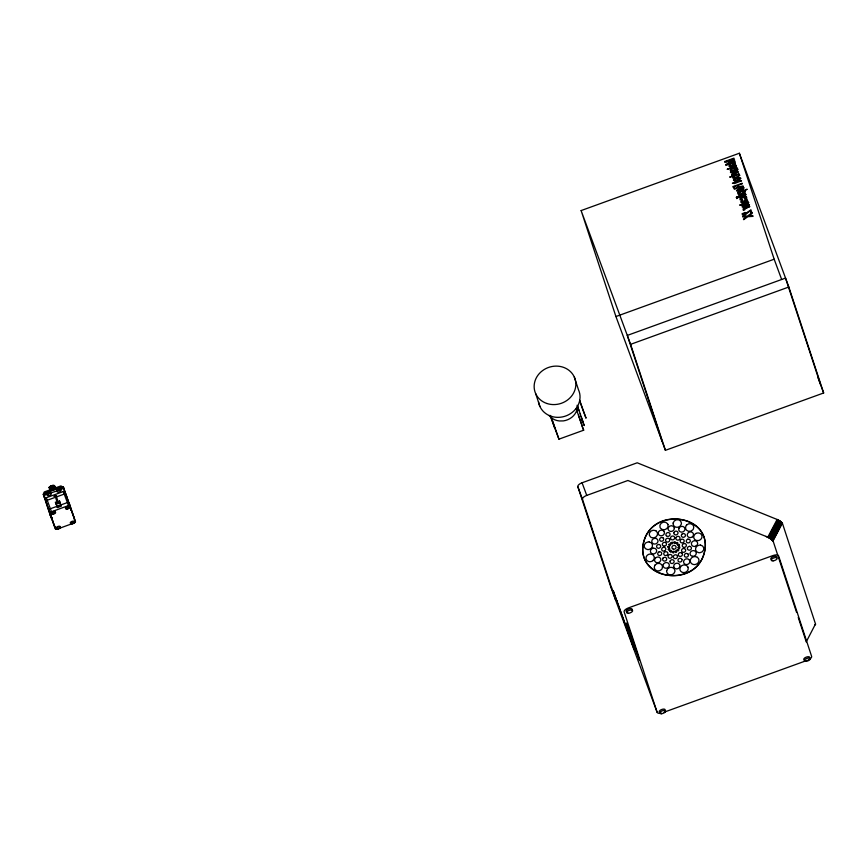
<?xml version="1.0" encoding="UTF-8"?>
<svg xmlns="http://www.w3.org/2000/svg" width="867" height="867" viewBox="0 0 867 867"><rect width="100%" height="100%" fill="white"/><g stroke="black" fill="none" stroke-linecap="round" stroke-linejoin="round"><path stroke-width="1.3" d="M52.421 518.087A2.102 0.9 -20.3 0 1 51.186 517.707L48.866 511.172L48.931 508.561M57.255 502.372L56.669 503.272L56.745 502.318M55.304 489.053L54.025 485.455L52.128 485.509L49.972 486.636L51.294 490.213L50.037 486.409M615.863 600.289A5.256 2.243 -20.3 0 1 615.505 599.801L582.494 499.316A5.256 2.243 -20.3 0 1 586.742 495.404L627.903 480.491L767.815 537.161L777.125 519.474L780.116 521.067L782.381 523.202L815.5 623.969L806.223 641.916A5.256 1.636 27.8 0 0 806.191 641.667L798.247 617.499M767.815 537.161L768.433 537.432L777.742 519.745M768.433 537.432L769.051 537.724L778.36 520.037M796.578 612.405L773.061 540.9L769.658 538.049L778.967 520.363M770.243 538.396L779.563 520.709M770.806 538.754L780.116 521.067M771.327 539.122L780.636 521.435M771.793 539.502L781.113 521.815M772.215 539.87L781.525 522.183M772.573 540.228L781.882 522.541M772.855 540.575L782.164 522.888M773.061 540.9L782.381 523.202M55.488 488.652L54.393 485.65L55.477 488.305M54.599 485.921L53.992 486.886M50.85 486.82L51.608 486.409M50.048 490.624L49.332 487.373L50.21 489.747M51.381 485.737L52.703 489.302L54.166 488.955M47.197 493.897A2.102 0.9 -20.3 0 0 48.097 493.865L58.024 490.549A2.102 0.9 -20.3 0 0 57.135 491.654L57.233 491.871A2.102 0.9 -20.3 0 0 59.259 491.914L59.769 491.708A2.102 0.9 -20.3 0 0 61.123 490.354L61.026 490.148A2.102 0.9 -20.3 0 0 60.018 489.898L58.858 487.893L61.189 487.048A2.102 0.9 -20.3 0 1 63.443 487.178L75.462 521.782A1.582 0.672 -20.3 0 1 74.183 522.953L57.179 529.119A1.582 0.672 -20.3 0 1 55.488 529.011L50.308 514.998A1.582 0.672 -20.3 0 0 50.741 515.28M50.47 490.798L49.148 487.221L49.972 486.636M58.468 501.7L59.043 502.47L57.211 502.513M58.132 490.494L57.374 488.424L48.975 491.47L49.722 493.529A2.102 0.9 -20.3 0 1 51.164 493.757L51.24 493.984A2.102 0.9 -20.3 0 1 49.798 495.328L49.278 495.523A2.102 0.9 -20.3 0 1 47.327 495.425L47.241 495.198A2.102 0.9 -20.3 0 1 48.205 494.092L45.821 494.634A2.102 0.9 -20.3 0 0 44.13 496.206L55.488 529.011M581.118 210.573L739.356 153.242L788.84 287.01L823.65 392.979L665.412 450.32L615.928 316.542L581.118 210.573L630.602 344.34L665.412 450.32M54.003 489.161L51.836 489.4L54.166 489.595M44.13 496.206L43.469 494.418A2.102 0.9 -20.3 0 1 45.16 492.846L47.49 492.012L48.238 494.071M59.595 488.565L63.334 487.211L64.331 489.888A1.582 0.672 -20.3 0 0 63.746 489.595M64.104 488.966A2.102 0.9 -20.3 0 0 61.85 488.836L59.617 489.953M45.019 498.904A1.582 0.672 -20.3 0 1 46.287 497.734L63.302 491.567A1.582 0.672 -20.3 0 1 64.992 491.676M54.513 497.615L47.219 500.259A1.582 0.672 -20.3 0 0 45.951 501.44L51.186 517.707M56.94 496.737L64.234 494.092A1.582 0.672 -20.3 0 1 65.925 494.201L71.213 510.295M60.148 502.806L61.297 506.176L57.341 507.607L56.192 504.236L60.148 502.806L59.346 500.638L59.856 502.318M56.864 506.22L60.82 504.789M57.656 506.1L50.362 508.745A1.582 0.672 -20.3 0 0 49.083 509.915L54.372 526.009A1.582 0.672 -20.3 0 0 55.12 526.302M60.083 505.223L67.366 502.578A1.582 0.672 -20.3 0 1 69.067 502.676L75.462 521.782M57.081 506.837L61.037 505.407M50.199 512.917A1.582 0.672 -20.3 0 1 51.478 511.747L68.482 505.58A1.582 0.672 -20.3 0 1 70.173 505.689M615.928 316.542L774.166 259.211L739.356 153.242M630.602 344.34L788.84 287.01M550.036 415.358L558.944 439.157L583.664 430.205L576.306 409.126M661.478 713.064A5.256 2.243 -20.3 0 1 657.143 712.338L610.845 587.176L577.834 486.69A5.256 2.243 -20.3 0 1 582.071 482.778L637.212 462.794L777.125 519.474M635.294 648.657L627.838 625.779L629.323 630.959M634.677 645.698L626.635 623.037L628.911 629.93M632.802 640.659L635.424 647.703L628.803 629.637M664.046 712.208L807.383 660.286M51.348 489.974L50.503 486.289M50.004 488.327L48.964 487.612M765.886 536.38L770.752 538.895L773.18 541.181M68.417 502.654L63.334 487.211L60.896 485.921L44.271 491.947L43.361 494.45L48.866 511.172M769.051 537.724L769.658 538.049M583.664 430.205L582.266 426.781M583.22 423.107L584.239 425.578L580.131 413.732M582.071 419.845L582.787 421.6L581.118 416.496M582.201 420.452L582.884 422.229M579.611 400.186L586.038 418.197L582.971 410.134M774.166 259.211L781.633 279.402M818.047 377.839L823.65 392.979M582.071 482.778L586.742 495.404M577.834 486.69L582.494 499.316M627.643 625.855L629.128 629.875M630.287 632.997L631.772 637.017M631.328 637.299L636.714 651.876L630.482 632.921M632.401 640.312L637.191 653.328M634.774 647.551L639.434 660.134L637.05 652.905M70.509 508.68L71.17 510.468L70.574 508.669M71.658 511.497L73.901 517.556M63.302 491.567L68.482 505.58M61.189 487.048L61.85 488.836M54.025 485.455L55.336 489.031M53.494 485.368L54.881 489.14M52.844 485.39L54.361 489.107M52.421 485.596L53.743 489.172M52.128 485.509L53.451 489.086M51.76 485.748L53.082 489.324M51.11 485.986L52.432 489.562M50.676 486.04L51.987 489.606M56.192 504.236L55.39 502.069L55.9 503.76M49.517 486.81L50.893 490.581M45.16 492.846L45.821 494.634M46.287 497.734L51.478 511.747M577.064 405.279L579.048 410.698M577.53 406.352L580.489 414.534M582.657 409.278L579.644 400.814M576.306 408.942L577.422 412.042M551.206 416.875L558.944 439.157M578.506 415.25L582.256 426.293M820.345 384.059L785.535 278.09L627.296 335.421L662.117 441.39M574.301 377.037L578.495 389.803A21.036 19.031 -18.2 0 1 564.493 416.409A21.036 19.031 -18.2 0 1 538.515 401.67M657.143 712.338L624.132 611.853A5.256 2.243 -20.3 0 1 628.369 607.93L772.974 555.541A5.256 2.243 -20.3 0 1 778.609 555.877L811.62 656.362A5.256 2.243 -20.3 0 1 808.64 659.744M634.828 647.031L635.251 648.31M636.085 650.868L636.508 652.147M629.16 630.699L631.436 637.592M550.621 415.792L554.62 427.951M535.698 393.672L539.892 406.439M58.858 487.893L59.357 488.11A2.102 0.9 -20.3 0 1 60.365 488.359M57.374 488.424L57.363 488.76A2.102 0.9 -20.3 0 0 56.68 489.335M56.583 497.149L57.84 500.985M55.596 497.506L57.276 502.622M49.722 493.529L49.636 493.258A2.102 0.9 -20.3 0 0 50.026 493.03M48.975 491.47L49.061 491.752A2.102 0.9 -20.3 0 1 49.961 491.719M47.49 492.012L47.577 492.283A2.102 0.9 -20.3 0 0 46.829 492.868M577.628 405.778A15.779 14.273 -18.2 0 1 563.355 420.907L559.28 420.961A15.779 14.273 -18.2 0 1 549.179 415.596M815.5 623.969A5.256 1.636 27.8 0 1 814.633 624.923M611.853 587.999A5.256 2.243 -20.3 0 1 610.845 587.176M616.957 600.723A5.256 2.243 -20.3 0 1 616.155 600.473M60.257 489.107A2.102 0.9 -20.3 0 1 59.574 489.682L57.58 490.332A2.102 0.9 -20.3 0 1 57.146 490.321M44.64 496.509A1.582 0.672 -20.3 0 0 44.358 497.127L43.361 494.45A1.582 0.672 -20.3 0 1 44.64 493.269L61.644 487.102A1.582 0.672 -20.3 0 1 63.334 487.211M51.521 516.309A2.102 0.9 -20.3 0 1 51.11 516.288M50.785 516.19A2.102 0.9 -20.3 0 1 50.535 515.919M74.345 518.769A1.582 0.672 -20.3 0 1 74.172 519.268M72.048 523.224A2.102 0.9 -20.3 0 1 70.335 522.595A2.102 0.9 -20.3 0 1 72.871 521.143A2.102 0.9 -20.3 0 1 74.139 522.021M73.879 522.313A2.102 0.9 -20.3 0 1 73.066 522.855M56.669 528.35A2.102 0.9 -20.3 0 1 57.959 526.453A2.102 0.9 -20.3 0 1 60.094 527.103M66.672 508.495A2.102 0.9 -20.3 0 1 65.816 507.303A2.102 0.9 -20.3 0 1 68.992 506.35A2.102 0.9 -20.3 0 1 68.2 508.04M51.543 513.394A2.102 0.9 -20.3 0 1 53.613 511.476A2.102 0.9 -20.3 0 1 54.968 512.581M54.61 512.863A2.102 0.9 -20.3 0 1 54.155 513.123M51.543 517.772A1.582 0.672 -20.3 0 1 51.24 517.523M627.34 611.939A3.154 1.344 -20.3 0 1 626.743 610.13A3.154 1.344 -20.3 0 1 630.938 608.612A3.154 1.344 -20.3 0 1 631.534 610.422M659.397 712.121A3.154 1.344 -20.3 0 1 662.128 709.347A3.154 1.344 -20.3 0 1 664.935 710.463M660.351 712.425A3.154 1.344 -20.3 0 1 659.798 712.327M771.381 559.453A3.154 1.344 -20.3 0 1 773.321 556.603A3.154 1.344 -20.3 0 1 776.518 557.589M803.991 659.733A3.154 1.344 -20.3 0 1 806.722 656.958A3.154 1.344 -20.3 0 1 809.529 658.075M729.83 165.749C730.415 168.068 736.657 159.257 735.162 164.979L736.365 165.434L730.252 167.19L728.844 166.02L730.729 164.535L729.83 165.749M741.632 201.653C742.217 203.973 748.449 195.162 746.964 200.884L748.156 201.339L742.054 203.095L740.635 201.924L742.52 200.44L741.632 201.653M745.913 197.286L744.525 198.608L745.815 198.521A2.493 1.062 -20.3 0 0 746.747 197.687C746.444 192.907 734.891 201.393 742.564 199.854L740.917 199.464L740.851 198.706L745.024 196.95A1.496 0.639 -20.3 0 1 745.815 197.112L745.913 197.286M54.166 496.347C56.615 495.957 58.013 495.317 54.166 496.347M667.85 546.871C669.443 550.404 670.7 543.923 667.85 546.871M666.69 570.584L666.615 571.591A4.205 3.804 -18.2 0 0 674.862 571.678L674.938 570.67A4.205 3.804 -18.2 0 0 666.69 570.584M669.855 551.163C671.448 554.696 672.716 548.215 669.855 551.163M673.16 522.974L673.085 523.982A4.205 3.804 -18.2 0 0 681.332 524.069L681.408 523.061A4.205 3.804 -18.2 0 0 673.16 522.974M672.348 551.965C673.93 555.498 675.198 549.006 672.348 551.965M673.908 532.772L673.876 533.281A2.102 1.907 -18.2 0 0 677.994 533.324L678.037 532.815A2.102 1.907 -18.2 0 0 673.908 532.772M673.637 542.417C675.23 545.95 676.498 539.458 673.637 542.417M674.689 537.724L674.645 538.234A2.102 1.907 -18.2 0 1 670.624 538.678L670.527 538.19A2.102 1.907 -18.2 0 1 672.478 536.044A2.102 1.907 -18.2 0 1 674.689 537.724M676.13 543.219C677.712 546.741 678.98 540.26 676.13 543.219M677.127 549.851C678.709 553.384 679.977 546.893 677.127 549.851M678.135 547.51C679.728 551.033 680.985 544.552 678.135 547.51M643.433 542.98C635.923 582.125 697.339 587.219 704.6 551.672C712.11 512.527 650.694 507.433 643.433 542.98M731.921 175.351L733.179 175.383L734.013 174.083L738.446 171.872L731.618 174.343L732.951 174.386L731.921 175.351M743.301 210.009L744.569 210.031L745.403 208.741L749.836 206.53L743.008 209.001L744.341 209.045L743.301 210.009M732.788 164.632C732.973 168.296 736.95 161.305 732.788 164.632M744.59 200.537C744.764 204.2 748.741 197.21 744.59 200.537M668.869 544.498C670.332 548.085 671.817 541.626 668.869 544.498M741.48 180.835L734.631 183.511L732.409 183.24L740.375 180.39L741.48 180.835M748.665 202.694L741.816 205.371L739.594 205.089L747.56 202.239L748.665 202.694M668.229 549.234C669.519 552.875 671.307 546.481 668.229 549.234M670.083 561.144L669.985 561.643A2.102 1.907 -18.2 0 0 674.06 562.065L674.158 561.567A2.102 1.907 -18.2 0 0 670.083 561.144M745.176 191.715L743.637 193.298L740.277 194.555A3.045 1.3 -20.3 0 1 738.662 194.641L737.936 193.818L738.749 192.853L737.687 192.702L747.202 189.255L743.875 191.011L745.176 191.715M671.015 542.775C672.098 546.492 674.223 540.174 671.015 542.775M675.046 551.347C676.065 555.075 678.287 548.778 675.046 551.347M677.821 544.931C678.774 548.67 681.104 542.406 677.821 544.931M737.08 170.387L735.931 171.503C744.991 164.676 720.672 174.603 735.194 172.36L734.49 170.203L737.08 170.387M743.127 188.811L741.979 189.916C751.039 183.1 726.719 193.027 741.252 190.773L740.537 188.627L743.127 188.811M645.059 538.039C630.027 575.872 689.796 590.622 702.974 556.614C717.995 518.78 658.237 504.03 645.059 538.039M678.926 528.339L678.72 529.076A3.154 2.85 -18.2 0 0 684.312 530.875L684.713 530.192A3.154 2.85 -18.2 0 0 683.001 526.54A3.154 2.85 -18.2 0 0 678.926 528.339M740.743 178.244C739.627 180.26 734.902 182.579 733.417 180.26A2.991 1.279 -20.3 0 1 734.132 179.198L738.857 177.291L740.743 178.244M749.456 204.785C748.34 206.79 743.626 209.11 742.13 206.801A2.991 1.279 -20.3 0 1 742.856 205.739L747.582 203.832L749.456 204.785M733.536 176.781C738.966 179.588 740.754 171.189 733.536 176.781M731.867 171.731L732.171 172.425L734.121 172.175L733.58 170.55L731.867 171.731M737.925 190.144L738.218 190.848L740.169 190.599L739.638 188.963L737.925 190.144M663.331 564.406L663.136 564.981A3.154 2.85 -18.2 0 0 668.999 566.519L669.27 565.793A3.154 2.85 -18.2 0 0 663.407 564.254L663.331 564.406M742.304 213.683L742.358 214.788L743.853 215.157A2.926 1.246 -20.3 0 0 745.36 214.799L749.988 210.703L750.692 212.849L751.776 212.458L750.887 209.76C749.272 211.277 740.429 216.967 745.197 212.491L742.304 213.683M739.714 175.232L737.806 176.944L733.655 178.158A2.742 1.17 -20.3 0 1 732.626 177.822L733.2 176.337L729.656 177.096L739.042 173.693L738.316 174.462L739.714 175.232M676.054 537.529L675.881 538.017A2.102 1.907 -18.2 0 0 679.479 539.469L679.793 539.036A2.102 1.907 -18.2 0 0 678.85 536.51A2.102 1.907 -18.2 0 0 676.054 537.529M744.135 191.975C737.947 197.6 737.535 190.025 744.135 191.975M739.746 178.526L736.343 180.434L734.425 179.978A1.658 0.704 -20.3 0 1 735.032 179.252L738.782 177.898L739.746 178.526M748.459 205.067L745.067 206.975L743.149 206.519A1.658 0.704 -20.3 0 1 743.756 205.793L747.506 204.439L748.459 205.067M668.338 555.444L668.11 555.91A2.102 1.907 -18.2 0 0 671.871 557.297L672.098 556.82A2.102 1.907 -18.2 0 0 668.338 555.444M737.719 187.25L735.129 188.54L734.089 186.773L737.286 185.614L737.719 187.25M655.246 564.807L654.639 565.674A4.205 3.804 -18.2 0 0 661.521 569.511L662.128 568.644A4.205 3.804 -18.2 0 0 655.246 564.807M686.523 525.12L685.916 525.987A4.205 3.804 -18.2 0 0 692.766 529.878L693.372 529.011A4.205 3.804 -18.2 0 0 686.523 525.12M681.83 534.245L681.527 534.679A2.102 1.907 -18.2 0 0 684.952 536.619L685.255 536.185A2.102 1.907 -18.2 0 0 681.83 534.245M663.157 557.947L662.832 558.359A2.102 1.907 -18.2 0 0 666.116 560.494L666.452 560.082A2.102 1.907 -18.2 0 0 663.157 557.947M738.435 187.521L734.436 189.244L732.821 186.622L742.174 183.23L742.358 183.771L738.337 185.235L739.085 186.904L743.052 185.906L743.279 186.578L738.435 187.521M734.078 167.32L733.341 168.046L737.08 167.721L737.286 168.35L732.626 168.707L730.447 170.756L730.242 170.127L732.723 167.808L727.131 169.303L736.484 165.911L734.078 167.32M667.438 554.761L667.048 555.118A2.102 1.907 -18.2 0 1 664.133 554.826A2.102 1.907 -18.2 0 1 664.631 552.116L665.108 551.856A2.102 1.907 -18.2 0 1 667.438 554.761M655.81 557.687L655.55 557.904A3.154 2.85 -18.2 0 0 659.148 562.358L659.809 561.892A3.154 2.85 -18.2 0 0 656.211 557.427L655.81 557.687M692.451 536.781L691.779 537.237A3.154 2.85 -18.2 0 1 688.246 532.739L688.918 532.273A3.154 2.85 -18.2 0 1 692.451 536.781M681.137 539.437L680.714 539.762A2.102 1.907 -18.2 0 0 683.239 542.634L683.673 542.298A2.102 1.907 -18.2 0 0 681.137 539.437M751.895 212.827L747.571 216.002L742.575 216.306L742.791 216.988L746.715 216.717L743.463 219.037L743.68 219.687L747.798 216.685L753.065 216.36L752.838 215.688L748.633 215.991L752.112 213.477L751.895 212.827M652.916 560.613L652.006 561.22A4.205 3.804 -18.2 0 1 646.435 559.757A4.205 3.804 -18.2 0 1 648.353 554.512L649.383 554.143A4.205 3.804 -18.2 0 1 652.916 560.613M696.071 533.411L695.15 534.007A4.205 3.804 -18.2 0 0 698.596 540.531L699.626 540.163A4.205 3.804 -18.2 0 0 701.62 534.939A4.205 3.804 -18.2 0 0 696.071 533.411M733.135 160.633L725.603 164.654L725.852 165.424L735.216 162.031L735.043 161.522L727.153 164.383L734.674 160.384L734.49 159.842L726.221 161.544L734.111 158.694L733.948 158.173L724.584 161.565L724.845 162.346L733.135 160.633M659.191 551.824L658.682 552.041A2.102 1.907 -18.2 0 0 660.253 555.476L660.752 555.259A2.102 1.907 -18.2 0 0 659.191 551.824M687.824 539.166L687.314 539.372A2.102 1.907 -18.2 0 0 688.799 542.85L689.308 542.634A2.102 1.907 -18.2 0 0 687.824 539.166M745.522 193.417L736.321 197.297L745.522 193.417M737.871 197.568L736.733 198.543L737.871 197.568M745.923 194.652L739.302 197.611L745.923 194.652M653.165 548.204L652.537 548.356A3.154 2.85 -18.2 0 0 653.718 553.905L654.52 553.72A3.154 2.85 -18.2 0 0 653.339 548.172L653.165 548.204M695.486 546.297L694.684 546.481A3.154 2.85 -18.2 0 1 693.502 540.943L694.304 540.748A3.154 2.85 -18.2 0 1 695.486 546.297M684.139 543.555L683.608 543.685A2.102 1.907 -18.2 0 0 683.857 547.37L684.399 547.38A2.102 1.907 -18.2 0 0 686.35 545.235A2.102 1.907 -18.2 0 0 684.139 543.555M664.415 550.968L663.884 551.098A2.102 1.907 -18.2 0 1 661.673 549.418A2.102 1.907 -18.2 0 1 663.634 547.272L664.176 547.283A2.102 1.907 -18.2 0 1 664.415 550.968M649.188 541.94L648.104 541.929A4.205 3.804 -18.2 0 0 647.53 549.559L648.614 549.57A4.205 3.804 -18.2 0 0 649.188 541.94M659.039 544.476L658.497 544.476A2.102 1.907 -18.2 0 0 658.205 548.291L658.757 548.291A2.102 1.907 -18.2 0 0 659.039 544.476M700.503 545.094L699.42 545.083A4.205 3.804 -18.2 0 0 698.835 552.712L699.918 552.723A4.205 3.804 -18.2 0 0 700.503 545.094M689.818 546.362L689.276 546.362A2.102 1.907 -18.2 0 0 688.983 550.177L689.525 550.177A2.102 1.907 -18.2 0 0 689.818 546.362M664.165 546.167L663.645 546.069A2.102 1.907 -18.2 0 1 662.496 543.631A2.102 1.907 -18.2 0 1 665.217 542.428L665.693 542.655A2.102 1.907 -18.2 0 1 664.165 546.167M684.453 548.605L683.933 548.486A2.102 1.907 -18.2 0 0 682.286 551.965L682.741 552.203A2.102 1.907 -18.2 0 0 685.504 551.087A2.102 1.907 -18.2 0 0 684.453 548.605M656.102 538.472L655.495 538.331A3.154 2.85 -18.2 0 0 653.469 543.837L654.238 544.043A3.154 2.85 -18.2 0 0 656.265 538.526L656.102 538.472M692.538 556.321L691.758 556.126A3.154 2.85 -18.2 0 1 693.784 550.61L694.554 550.816A3.154 2.85 -18.2 0 1 692.538 556.321M697.382 557.329L696.407 556.831A4.4 3.988 -18.2 0 0 690.251 560.884A4.4 3.988 -18.2 0 0 696.504 564.114A4.4 3.988 -18.2 0 0 697.382 557.329M663.038 537.854L662.594 537.605A2.102 1.907 -18.2 0 0 660.275 540.878L660.73 541.138A2.102 1.907 -18.2 0 0 663.038 537.854M656.276 531.113L655.398 530.571A4.205 3.804 -18.2 0 0 650.553 537.009L651.431 537.551A4.205 3.804 -18.2 0 0 656.276 531.113M687.932 553.926L687.52 553.623A2.102 1.907 -18.2 0 0 684.811 556.647L685.223 556.95A2.102 1.907 -18.2 0 0 687.932 553.926M689.157 559.779L688.582 559.28A3.154 2.85 -18.2 0 0 683.803 562.954L684.215 563.583A3.154 2.85 -18.2 0 0 688.604 563.843A3.154 2.85 -18.2 0 0 689.157 559.779M663.84 531.124L663.407 530.712A3.154 2.85 -18.2 0 0 658.725 534.711L659.267 535.242A3.154 2.85 -18.2 0 0 663.949 531.243L663.84 531.124M682.101 553.352L681.744 552.994A2.102 1.907 -18.2 0 0 678.384 555.227L678.623 555.66A2.102 1.907 -18.2 0 0 681.505 556.05A2.102 1.907 -18.2 0 0 682.101 553.352M669.508 539.144L669.194 538.754A2.102 1.907 -18.2 0 0 665.737 539.523A2.102 1.907 -18.2 0 0 667.763 542.059A2.102 1.907 -18.2 0 0 669.508 539.144M666.355 535.752L666.084 535.34A2.102 1.907 -18.2 0 1 667.189 532.761A2.102 1.907 -18.2 0 1 669.92 533.639L670.061 534.115A2.102 1.907 -18.2 0 1 666.355 535.752M687.91 567.083L687.368 566.238A4.205 3.804 -18.2 0 0 679.901 569.424L680.172 570.378A4.205 3.804 -18.2 0 0 685.602 572.209A4.205 3.804 -18.2 0 0 687.91 567.083M667.948 524.492L667.471 523.614A4.205 3.804 -18.2 0 0 660.036 527.353L660.513 528.231A4.205 3.804 -18.2 0 0 667.948 524.492M682.036 559.562L681.83 559.107A2.102 1.907 -18.2 0 0 678.016 560.765L678.222 561.22A2.102 1.907 -18.2 0 0 682.036 559.562M613.673 591.966L612.969 590.351L634.319 649.513L613.673 591.966M677.474 556.267L677.322 555.801A2.102 1.907 -18.2 0 0 673.345 556.625L673.366 557.123A2.102 1.907 -18.2 0 0 675.761 558.576A2.102 1.907 -18.2 0 0 677.474 556.267M674.309 528.111L674.168 527.537A3.154 2.85 -18.2 0 0 668.078 528.957L668.24 529.694A3.154 2.85 -18.2 0 0 674.32 528.274L674.309 528.111M673.854 567.116L673.702 566.379A3.154 2.85 -18.2 0 1 679.793 564.959L679.945 565.696A3.154 2.85 -18.2 0 1 673.854 567.116M546.925 403.502A21.036 19.031 -18.2 0 0 575.688 381.805A21.036 19.031 -18.2 0 0 542.384 370.751A21.036 19.031 -18.2 0 0 546.925 403.502M673.399 549.19A2.102 1.907 -18.2 0 0 676.043 546.784A2.102 1.907 -18.2 0 0 672.597 545.993A2.102 1.907 -18.2 0 0 673.399 549.19M71.788 523.982A2.102 0.9 -20.3 0 0 74.508 522.162A2.102 0.9 -20.3 0 0 71.3 522.508A2.102 0.9 -20.3 0 0 71.788 523.982M52.876 514.25A2.102 0.9 -20.3 0 0 55.596 512.44A2.102 0.9 -20.3 0 0 52.388 512.776A2.102 0.9 -20.3 0 0 52.876 514.25M66.922 509.167A2.102 0.9 -20.3 0 0 69.642 507.347A2.102 0.9 -20.3 0 0 66.434 507.694A2.102 0.9 -20.3 0 0 66.922 509.167M57.742 529.065A2.102 0.9 -20.3 0 0 60.473 527.255A2.102 0.9 -20.3 0 0 57.255 527.591A2.102 0.9 -20.3 0 0 57.742 529.065M628.521 613.262A3.154 1.344 -20.3 0 0 632.607 610.541A3.154 1.344 -20.3 0 0 627.795 611.051A3.154 1.344 -20.3 0 0 628.521 613.262M661.532 713.736A3.154 1.344 -20.3 0 0 665.618 711.016A3.154 1.344 -20.3 0 0 660.806 711.525A3.154 1.344 -20.3 0 0 661.532 713.736M773.115 560.862A3.154 1.344 -20.3 0 0 777.2 558.153A3.154 1.344 -20.3 0 0 772.389 558.651A3.154 1.344 -20.3 0 0 773.115 560.862M806.126 661.348A3.154 1.344 -20.3 0 0 810.212 658.627A3.154 1.344 -20.3 0 0 805.4 659.137A3.154 1.344 -20.3 0 0 806.126 661.348"/></g></svg>
